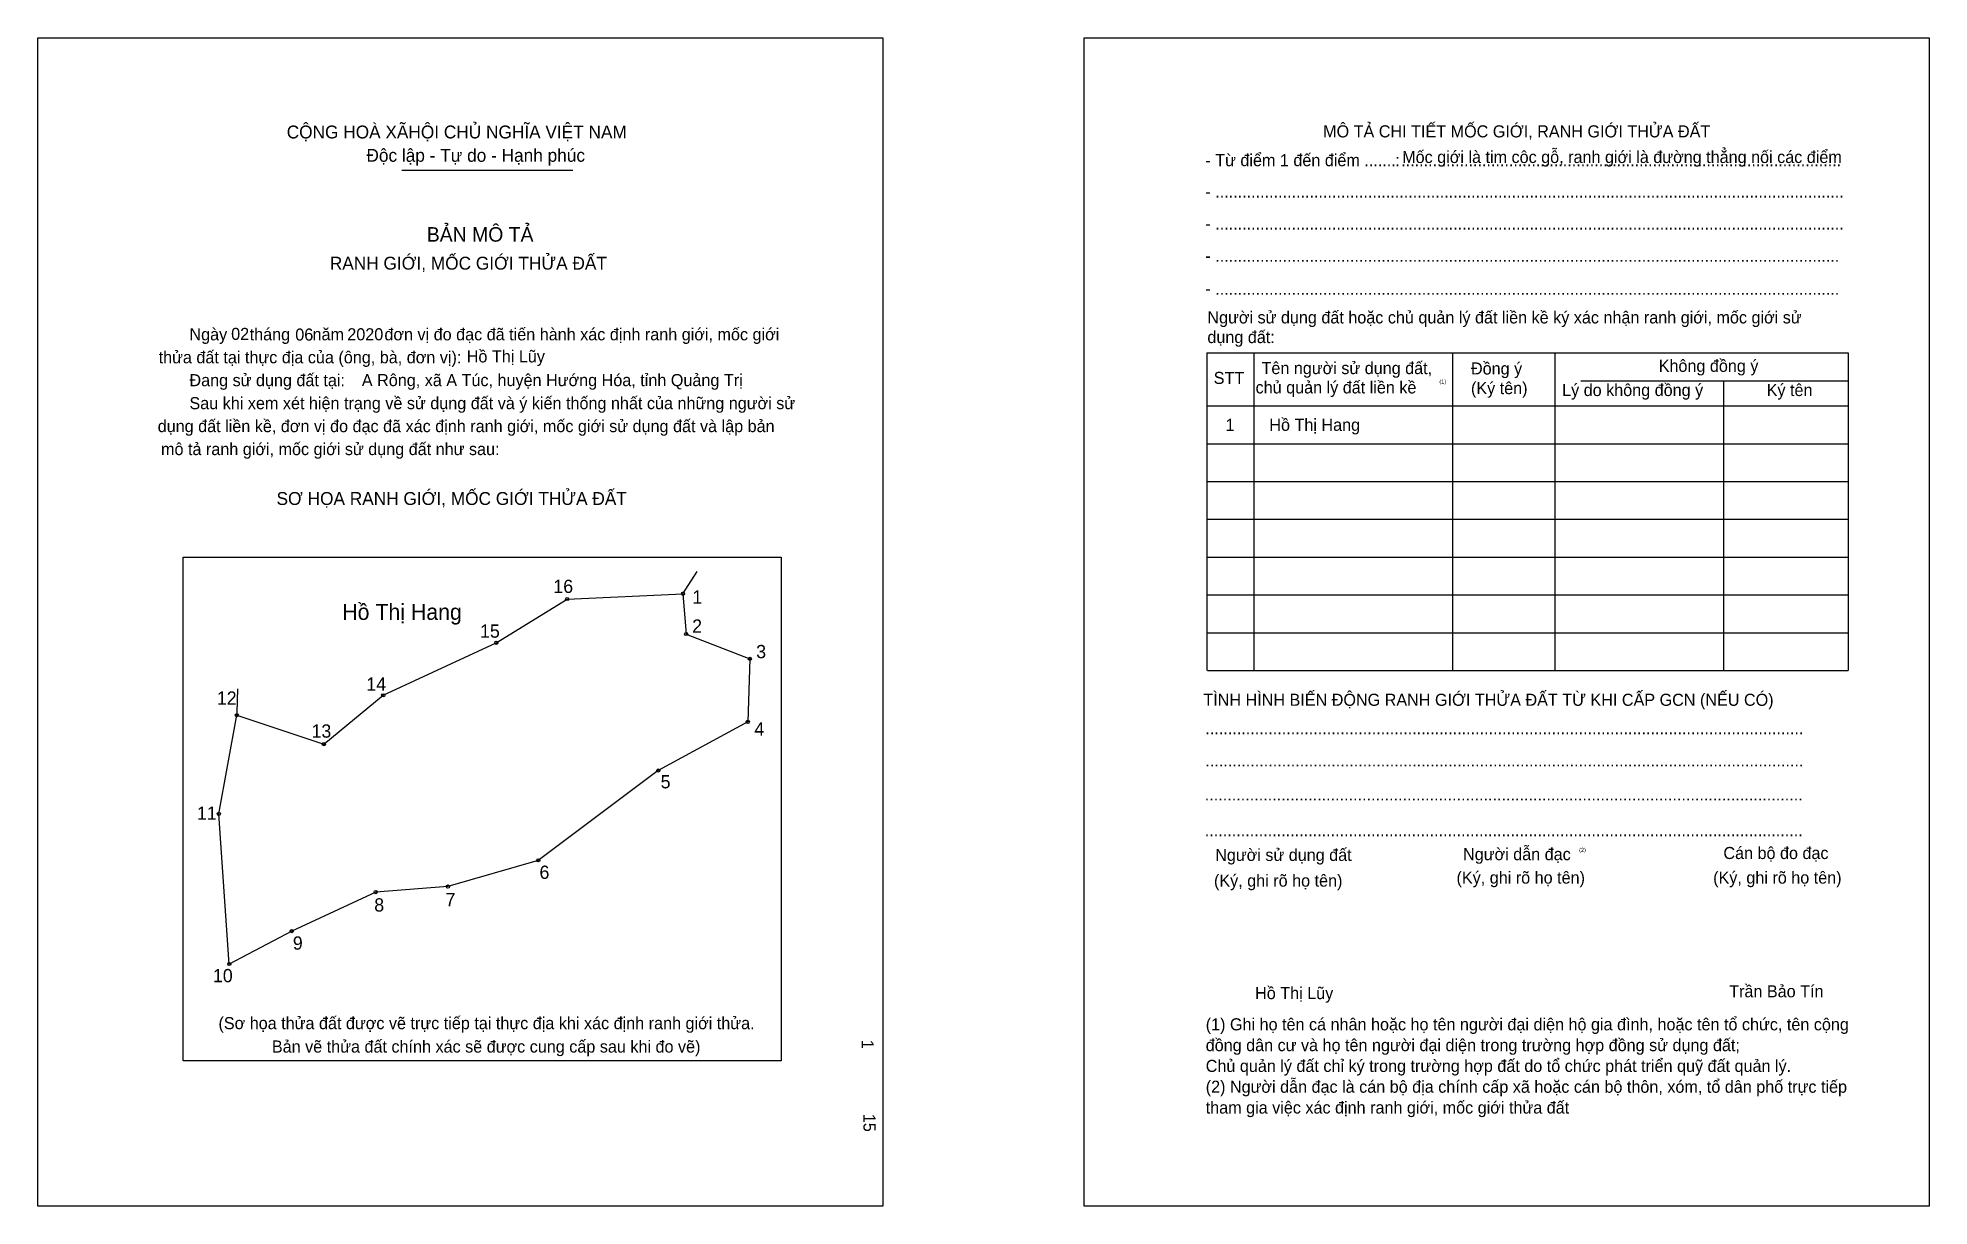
# Model space of a CAD drawing. Extents: x 546215 to 546777, y 1824013 to 1824360.
import ezdxf

# ---------------------------------------------------------------- set-up
doc = ezdxf.new("R2010")
doc.units = 0
for name, color, linetype in [('bmtKhungInTrang1', 7, 'Continuous'), ('bmtKhungInTrang2', 7, 'Continuous'), ('bmtNoiDung', 7, 'Continuous'), ('bmtTemplate', 7, 'Continuous'), ('CanhThua', 7, 'Continuous'), ('MocDinhThua', 7, 'Continuous'), ('RauThua', 7, 'Continuous'), ('SoHieuDinhThua', 7, 'Continuous'), ('TenChuLanCan', 7, 'Continuous')]:
    doc.layers.add(name, color=color, linetype=linetype)

msp = doc.modelspace()

# ---------------------------------------------------------------- linework, layer by layer
at = {"layer": 'bmtKhungInTrang1'}
msp.add_lwpolyline([(546214.59, 1824360.38), (546465.87, 1824360.38), (546465.87, 1824012.83), (546214.59, 1824012.83)], close=True, dxfattribs=at)
at = {"layer": 'bmtKhungInTrang2'}
msp.add_lwpolyline([(546525.79, 1824360.38), (546777.08, 1824360.38), (546777.08, 1824012.83), (546525.79, 1824012.83)], close=True, dxfattribs=at)
at = {"layer": 'bmtTemplate'}
for p, q in [((546322.87, 1824320.99), (546373.69, 1824320.99)), ((546576.2, 1824266.64), (546576.2, 1824172.16)), ((546635.32, 1824266.64), (546635.32, 1824172.16)), ((546665.73, 1824266.75), (546665.73, 1824172.16)), ((546753.02, 1824266.64), (546753.02, 1824172.16)), ((546673.44, 1824258.32), (546753.02, 1824258.32)), ((546562.42, 1824250.89), (546753.02, 1824250.89)), ((546562.42, 1824239.64), (546753.02, 1824239.64)), ((546562.42, 1824228.4), (546753.02, 1824228.4)), ((546562.42, 1824217.15), (546753.02, 1824217.15)), ((546562.42, 1824205.9), (546753.02, 1824205.9)), ((546562.42, 1824194.65), (546753.02, 1824194.65)), ((546562.42, 1824183.4), (546753.02, 1824183.4)), ((546562.42, 1824172.16), (546753.02, 1824172.16))]:
    msp.add_line(p, q, dxfattribs=at)
for points in [[(546562.3, 1824266.64), (546753.02, 1824266.64)], [(546562.3, 1824266.64), (546562.3, 1824172.16)], [(546715.92, 1824258.2), (546715.92, 1824172.16)]]:
    msp.add_lwpolyline(points, dxfattribs=at)
msp.add_lwpolyline([(546257.82, 1824056.11), (546257.82, 1824205.89), (546435.62, 1824205.89), (546435.62, 1824056.11)], close=True, dxfattribs=at)
at = {"layer": 'CanhThua'}
for p, q in [((546350.93, 1824180.43), (546372.02, 1824193.44)), ((546372.02, 1824193.44), (546406.45, 1824195)), ((546406.45, 1824195), (546407.41, 1824183.03)), ((546407.41, 1824183.03), (546426.34, 1824175.65)), ((546317.32, 1824164.81), (546350.93, 1824180.43)), ((546426.34, 1824175.65), (546425.73, 1824156.89)), ((546299.65, 1824150.29), (546317.32, 1824164.81)), ((546268.41, 1824129.51), (546273.77, 1824158.88)), ((546273.77, 1824158.88), (546299.65, 1824150.29)), ((546425.73, 1824156.89), (546399.11, 1824142.42)), ((546399.11, 1824142.42), (546363.42, 1824115.69)), ((546271.53, 1824084.86), (546268.41, 1824129.51)), ((546363.42, 1824115.69), (546336.54, 1824107.9)), ((546315.07, 1824106.26), (546290.09, 1824094.64)), ((546336.54, 1824107.9), (546315.07, 1824106.26)), ((546290.09, 1824094.64), (546271.53, 1824084.86))]:
    msp.add_line(p, q, dxfattribs=at)
at = {"layer": 'MocDinhThua'}
for centre in [(546372.02, 1824193.44), (546406.45, 1824195), (546407.41, 1824183.03), (546350.93, 1824180.43), (546426.34, 1824175.65), (546317.32, 1824164.81), (546273.77, 1824158.88), (546425.73, 1824156.89), (546299.65, 1824150.29), (546399.11, 1824142.42), (546268.41, 1824129.51), (546363.42, 1824115.69), (546315.07, 1824106.26), (546336.54, 1824107.9), (546290.09, 1824094.64), (546271.53, 1824084.86)]:
    msp.add_circle(centre, 0.474, dxfattribs=at)
at = {"layer": 'RauThua'}
for p, q in [((546406.45, 1824195), (546410.67, 1824201.65)), ((546273.91, 1824159.66), (546274.03, 1824166.74)), ((546273.77, 1824158.88), (546273.91, 1824159.66))]:
    msp.add_line(p, q, dxfattribs=at)

# ---------------------------------------------------------------- texts
at = {"layer": 'bmtNoiDung'}
for s, height, p in [('02', 3.595, (546272.09, 1824270.51)), ('06', 3.595, (546291.16, 1824270.31)), ('2020', 3.595, (546306.63, 1824270.39)), ('Hồ Thị Lũy', 3.595, (546342.15, 1824263.83)), ('A Rông, xã A Túc, huyện Hướng Hóa, tỉnh Quảng Trị', 3.5954, (546310.95, 1824256.76)), ('1', 3.6, (546567.83, 1824243.47)), ('Hồ Thị Hang ', 3.5954, (546580.84, 1824243.47)), ('Hồ Thị Lũy', 3.595, (546576.61, 1824074.42))]:
    msp.add_text(s, height=height, dxfattribs=at).set_placement(p)
for s, height, p in [('1', 3.6, (546459.61, 1824062.3)), ('15', 3.595, (546460.12, 1824040.3))]:
    msp.add_text(s, height=height, rotation=270, dxfattribs=at).set_placement(p)
at = {"layer": 'bmtTemplate'}
for s, height, p in [('CỘNG HOÀ XÃHỘI CHỦ NGHĨA VIỆT NAM', 3.8351, (546288.61, 1824330.45)), ('MÔ TẢ CHI TIẾT MỐC GIỚI, RANH GIỚI THỬA ĐẤT', 3.594, (546596.84, 1824330.76)), ('Độc lập - Tự do - Hạnh phúc', 3.8351, (546312.32, 1824323.51)), ('- Từ điểm 1 đến điểm .......', 3.594, (546561.81, 1824322.19)), (':', 3.59, (546618.28, 1824322.19)), ('..................................................................................................', 3.594, (546620.05, 1824322.19)), ('Mốc giới là tim cộc gỗ, ranh giới là đường thẳng nối các điểm', 3.594, (546620.35, 1824323.14)), ('- ............................................................................................................................................', 3.59403, (546561.81, 1824312.87)), ('BẢN MÔ TẢ', 4.314, (546330.27, 1824299.75)), ('- ............................................................................................................................................', 3.59403, (546561.81, 1824303.31)), ('RANH GIỚI, MỐC GIỚI THỬA ĐẤT', 3.8351, (546301.43, 1824291.42)), ('- ...........................................................................................................................................', 3.59403, (546561.81, 1824293.75)), ('- ...........................................................................................................................................', 3.59403, (546561.81, 1824283.96)), ('Người sử dụng đất hoặc chủ quản lý đất liền kề ký xác nhận ranh giới, mốc giới sử', 3.594, (546562.42, 1824275.42)), ('Ngày     tháng     năm         đơn vị đo đạc đã tiến hành xác định ranh giới, mốc giới ', 3.5954, (546259.68, 1824270.39)), ('dụng đất:', 3.594, (546562.42, 1824269.57)), ('thửa đất tại thực địa của (ông, bà, đơn vị):', 3.5954, (546250.51, 1824263.56)), ('Đang sử dụng đất tại:', 3.5954, (546259.68, 1824256.74)), ('STT', 3.594, (546564.3, 1824257.42)), ('Tên người sử dụng đất,', 3.594, (546578.52, 1824260.34)), ('Đồng ý', 3.594, (546640.81, 1824260.23)), ('Không đồng ý', 3.594, (546696.63, 1824261.02)), ('chủ quản lý đất liền kề', 3.594, (546576.76, 1824254.6)), ('(1)', 1.198, (546631.42, 1824257.55)), ('(Ký tên)', 3.594, (546640.81, 1824254.38)), ('Lý do không đồng ý', 3.594, (546667.92, 1824253.82)), ('Ký tên', 3.594, (546728.75, 1824253.82)), ('Sau khi xem xét hiện trạng về sử dụng đất và ý kiến thống nhất của những người sử ', 3.5954, (546259.68, 1824249.91)), ('dụng đất liền kề, đơn vị đo đạc đã xác định ranh giới, mốc giới sử dụng đất và lập bản', 3.5954, (546250.24, 1824243.08)), ('mô tả ranh giới, mốc giới sử dụng đất như sau:', 3.5954, (546251.23, 1824236.25)), ('SƠ HỌA RANH GIỚI, MỐC GIỚI THỬA ĐẤT', 3.8351, (546285.58, 1824221.42)), ('TÌNH HÌNH BIẾN ĐỘNG RANH GIỚI THỬA ĐẤT TỪ KHI CẤP GCN (NẾU CÓ)', 3.594, (546561.21, 1824161.67)), ('.....................................................................................................................................', 3.59942, (546561.81, 1824153.21)), ('.....................................................................................................................................', 3.59942, (546561.81, 1824143.65)), ('.....................................................................................................................................', 3.59942, (546561.63, 1824133.52)), ('.....................................................................................................................................', 3.59942, (546561.63, 1824122.84)), ('Người dẫn đạc', 3.594, (546638.46, 1824115.75)), ('Cán bộ đo đạc', 3.594, (546715.88, 1824116.09)), ('Người sử dụng đất', 3.594, (546564.74, 1824115.53)), ('(2)', 1.198, (546672.97, 1824118.23)), ('(Ký, ghi rõ họ tên)', 3.594, (546564.38, 1824107.88)), ('(Ký, ghi rõ họ tên)', 3.594, (546636.51, 1824108.78)), ('(Ký, ghi rõ họ tên)', 3.594, (546712.83, 1824108.78)), ('Trần Bảo Tín', 3.594, (546717.6, 1824074.96)), ('(Sơ họa thửa đất được vẽ trực tiếp tại thực địa khi xác định ranh giới thửa.', 3.5954, (546268.31, 1824065.48)), ('(1) Ghi họ tên cá nhân hoặc họ tên người đại diện hộ gia đình, hoặc tên tổ chức, tên cộng', 3.594, (546561.92, 1824065.13)), ('Bản vẽ thửa đất chính xác sẽ được cung cấp sau khi đo vẽ)', 3.5954, (546284.2, 1824058.52)), ('đồng dân cư và họ tên người đại diện trong trường hợp đồng sử dụng đất;', 3.594, (546561.92, 1824058.94)), ('Chủ quản lý đất chỉ ký trong trường hợp đất do tổ chức phát triển quỹ đất quản lý.', 3.594, (546561.92, 1824052.76)), ('(2) Người dẫn đạc là cán bộ địa chính cấp xã hoặc cán bộ thôn, xóm, tổ dân phố trực tiếp', 3.594, (546561.92, 1824046.57)), ('tham gia việc xác định ranh giới, mốc giới thửa đất', 3.594, (546561.92, 1824040.38))]:
    msp.add_text(s, height=height, dxfattribs=at).set_placement(p)
at = {"layer": 'SoHieuDinhThua'}
for s, height, p in [('16', 3.948, (546367.91, 1824195.24)), ('1', 3.95, (546409.26, 1824192.07)), ('2', 3.95, (546409.19, 1824183.42)), ('15', 3.948, (546346.11, 1824181.93)), ('3', 3.95, (546428.23, 1824175.84)), ('12', 3.948, (546267.83, 1824162)), ('14', 3.948, (546312.29, 1824166.18)), ('13', 3.948, (546295.99, 1824152.2)), ('4', 3.95, (546427.69, 1824152.84)), ('5', 3.95, (546399.82, 1824137.12)), ('11', 3.948, (546261.91, 1824127.76)), ('6', 3.95, (546363.78, 1824110.19)), ('8', 3.95, (546314.65, 1824100.47)), ('7', 3.95, (546335.84, 1824102.04)), ('9', 3.95, (546290.43, 1824089.13)), ('10', 3.948, (546266.68, 1824079.44))]:
    msp.add_text(s, height=height, dxfattribs=at).set_placement(p)
at = {"layer": 'TenChuLanCan'}
msp.add_text('Hồ Thị Hang', height=4.738, dxfattribs=at).set_placement((546305.12, 1824187.24))

doc.saveas('drawing.dxf')
